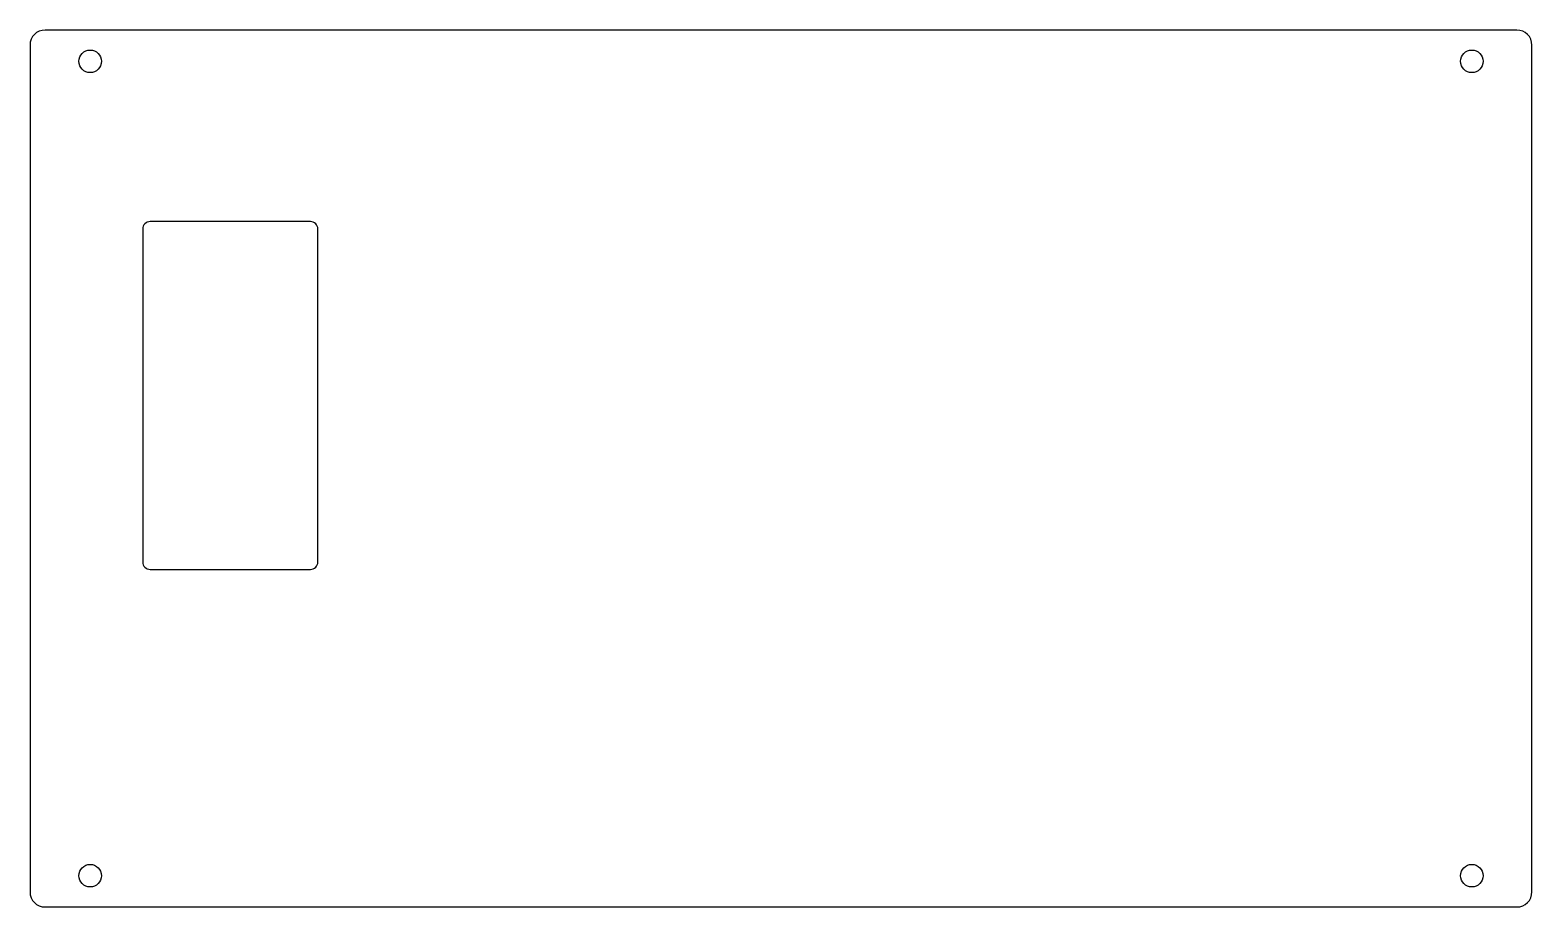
# Model space of a CAD drawing. Header units: millimetres. Extents: x -132 to 168, y -146 to 29.
import ezdxf

# ---------------------------------------------------------------- set-up
doc = ezdxf.new("R2010")
doc.units = ezdxf.units.MM

msp = doc.modelspace()

# ---------------------------------------------------------------- linework, layer by layer
at = {"color": 7, "linetype": 'Continuous', "lineweight": 25}
for p, q in [((164.63, 29.42), (-129.37, 29.42)), ((-132.37, 26.42), (-132.37, -142.76)), ((167.63, -142.76), (167.63, 26.42)), ((-76.37, -8.83), (-108.36, -8.83)), ((-109.86, -10.33), (-109.86, -76.82)), ((-74.87, -76.82), (-74.87, -10.33)), ((-108.36, -78.32), (-76.37, -78.32)), ((-129.37, -145.76), (164.63, -145.76))]:
    msp.add_line(p, q, dxfattribs=at)
for centre in [(-120.37, 23.17), (155.63, 23.17), (-120.37, -139.51), (155.63, -139.51)]:
    msp.add_circle(centre, 2.25, dxfattribs=at)
for centre, radius, start, end in [((-129.37, 26.42), 3, 90, 180), ((164.63, 26.42), 3, 0, 90), ((-108.36, -10.33), 1.5, 90, 180), ((-76.37, -10.33), 1.5, 360, 90), ((-108.36, -76.82), 1.5, 180, 270), ((-76.37, -76.82), 1.5, 270, 0), ((-129.37, -142.76), 3, 180, 270), ((164.63, -142.76), 3, 270, 0)]:
    msp.add_arc(centre, radius, start, end, dxfattribs=at)

doc.saveas('drawing.dxf')
